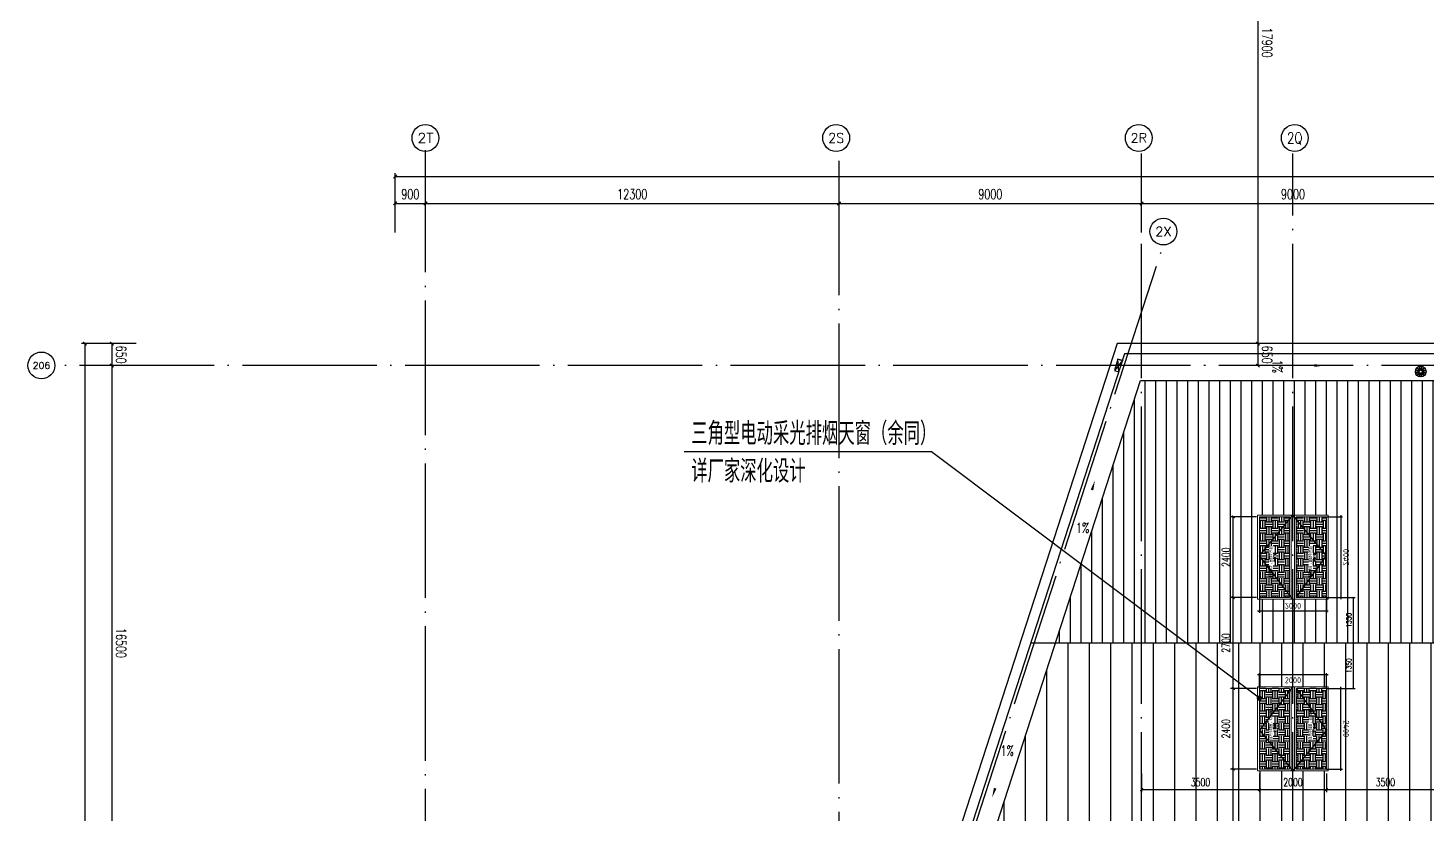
# Model space of a CAD drawing. Extents: x -1313754 to 847533, y 489853 to 941203.
# Drawn here: x 203025 to 244633, y 709235 to 732606 of the extents above; entities that cross this region are included whole.
import ezdxf
from ezdxf.enums import TextEntityAlignment as Align

# ---------------------------------------------------------------- set-up
doc = ezdxf.new("R2010")
doc.units = 0
doc.header["$LTSCALE"] = 1000
doc.header["$MEASUREMENT"] = 0
doc.linetypes.add('DOTE', pattern=[2.42, 2, -0.2, 0.02, -0.2])
doc.linetypes.add('HIDDEN', pattern=[9.525, 6.35, -3.175])
doc.layers.get('Defpoints').update_dxf_attribs({"color": 210})
for name, color, linetype in [('A-AXIS-D', 1, 'Continuous'), ('A-AXIS-DOTE', 14, 'DOTE'), ('A-AXIS-DP', 126, 'Continuous'), ('A-AXIS-SYMB', 3, 'Continuous'), ('A-HATCH-2', 251, 'Continuous'), ('A-LIN-V', 9, 'Continuous'), ('A-SFCE', 30, 'Continuous'), ('A-WINDOW', 140, 'Continuous'), ('AS-WALL', 40, 'Continuous'), ('PUB_TEXT', 7, 'Continuous'), ('SPACE', 7, 'Continuous'), ('SPACE_HATCH', 8, 'Continuous'), ('参考线', 8, 'Continuous'), ('外框', 1, 'HIDDEN'), ('虹吸溢流', 3, 'Continuous'), ('虹吸雨水斗', 6, 'Continuous'), ('虹吸雨水标注XT', 7, 'Continuous')]:
    doc.layers.add(name, color=color, linetype=linetype)
doc.layers.add('A-加建区域', color=47, linetype='Continuous', plot=False)
doc.layers.add('成型线', color=3, linetype='Continuous', lineweight=18)
doc.styles.add('_TCH_AXIS', font='COMPLEX', dxfattribs={"bigfont": 'GBCBIG'})
doc.styles.add('_TCH_DIM', font='SIMPLEX', dxfattribs={"bigfont": 'GBCBIG'})
doc.styles.add('_TCH_DIM_T3', font='SIMPLEX', dxfattribs={"width": 0.705882, "bigfont": 'GBCBIG'})
doc.styles.add('_TCH_SPACE', font='SIMPLEX', dxfattribs={"height": 5, "bigfont": 'GBCBIG'})
doc.styles.get("Standard").update_dxf_attribs({"font": 'gbenor.shx', "bigfont": 'gbcbig.shx'})
doc.dimstyles.new('_TCH_ARCH&&100', dxfattribs={"dimtxt": 297.5, "dimasz": 100, "dimexe": 100, "dimexo": 100, "dimgap": 126.25, "dimtad": 1, "dimdec": 0, "dimzin": 0, "dimdsep": 46, "dimtxsty": '_TCH_DIM_T3', "dimblk": 'ARCHTICK', "dimcen": 0.09, "dimclrt": 7, "dimazin": 2, "dimtfac": 1, "dimtdec": 0, "dimtix": 1, "dimtmove": 2, "dimatfit": 3, "dimfxl": 0, "dimtolj": 1, "dimtzin": 0, "dimarcsym": 0})
doc.dimstyles.new('_TCH_ARCH&&50', dxfattribs={"dimtxt": 148.75, "dimasz": 50, "dimexe": 50, "dimexo": 50, "dimgap": 63.125, "dimtad": 1, "dimdec": 0, "dimzin": 0, "dimdsep": 46, "dimtxsty": '_TCH_DIM_T3', "dimblk": 'ARCHTICK', "dimcen": 0.09, "dimclrt": 7, "dimazin": 2, "dimtfac": 1, "dimtdec": 0, "dimtix": 1, "dimtmove": 2, "dimatfit": 3, "dimfxl": 0, "dimtolj": 1, "dimtzin": 0, "dimarcsym": 0})
doc.dimstyles.new('_TCH_ARCH&&80', dxfattribs={"dimtxt": 238, "dimasz": 80, "dimexe": 80, "dimexo": 80, "dimgap": 101, "dimtad": 1, "dimdec": 0, "dimzin": 0, "dimdsep": 46, "dimtxsty": '_TCH_DIM_T3', "dimblk": 'ARCHTICK', "dimcen": 0.09, "dimclrt": 7, "dimazin": 2, "dimtfac": 1, "dimtdec": 0, "dimtix": 1, "dimtmove": 2, "dimatfit": 3, "dimfxl": 0, "dimtolj": 1, "dimtzin": 0, "dimarcsym": 0})
pattern_1 = [(0, (0, 0), (187.5, 187.5), [187.5, -187.5]), (0, (0, 70.31), (187.5, 187.5), [187.5, -187.5]), (0, (0, 140.62), (187.5, 187.5), [187.5, -187.5]), (90, (23.44, 164.06), (-187.5, 187.5), [187.5, -187.5]), (90, (93.75, 164.06), (-187.5, 187.5), [187.5, -187.5]), (90, (164.06, 164.06), (-187.5, 187.5), [187.5, -187.5])]

# ---------------------------------------------------------------- blocks, each defined once
blk = doc.blocks.new('rrrrrrrrrrrrrrrrrrrrr')
at = {"layer": 'A-HATCH-2'}
h = blk.add_hatch(dxfattribs=at)
h.set_pattern_fill('ANSI31', color=256, scale=200, angle=45)
h.set_pattern_definition([(90, (-494320.1, 120240.46), (-317.5, 2e-14), [])])
h.paths.add_polyline_path([(-266220, 714320), (-133684.3, 714320), (-128454.2, 714320), (-128454.2, 722120), (-263984.6, 722120), (-266514.8, 714320), (-262540, 714320)])
h = blk.add_hatch(dxfattribs=at)
h.set_pattern_fill('ANSI31', color=256, scale=400, angle=45)
h.set_pattern_definition([(90, (-500100, 0), (-635, 0), [])])
h.paths.add_polyline_path([(-266220, 714320), (-133684.3, 714320), (-128454.2, 714320), (-128454.2, 706520), (-269045, 706520), (-266514.8, 714320), (-262540, 714320)])
at = {"layer": 'A-LIN-V'}
blk.add_lwpolyline([(-128454.2, 706520), (-269045, 706520), (-263984.6, 722120), (-128454.2, 722120)], dxfattribs=at)
at = {"layer": 'A-SFCE'}
for points in [[(-285554.2, 654570), (-286154.2, 654570), (-286154.2, 639420), (-128154.2, 639420), (-128154.2, 639420), (-128154.2, 723220), (-264679.1, 723220), (-286154.2, 657017.5), (-286154.2, 656070)], [(-285854.2, 654270), (-285854.2, 639720), (-128454.2, 639720), (-128454.2, 722920), (-264461, 722920), (-285854.2, 656970), (-285854.2, 656370)], [(-267250.7, 714320), (-128454.2, 714320)]]:
    blk.add_lwpolyline(points, dxfattribs=at)
blk = doc.blocks.new('_ArchTick')
at = {"color": 0, "linetype": 'ByBlock', "const_width": 0.4}
blk.add_lwpolyline([(-0.5, -0.5), (0.5, 0.5)], dxfattribs=at)
blk = doc.blocks.new('44')
at = {"layer": 'A-AXIS-DP', "color": 1}
for p, q in [((280302, 745270), (280302, 747370)), ((277446, 744900), (279946, 744900))]:
    blk.add_line(p, q, dxfattribs=at)
for p, xscale, yscale, zscale, rotation in [((280302, 747320), -50.00000000000003, 50.00000000000003, 50.00000000000001, 270), ((280302, 745320), -50.00000000000001, 50.00000000000001, 50.00000000000001, 90), ((279896, 744900), -50, 50, 50, 180)]:
    blk.add_blockref('_ArchTick', p, dxfattribs=dict(at, xscale=xscale, yscale=yscale, zscale=zscale, rotation=rotation))
at = {"layer": 'A-AXIS-DP', "color": 1, "xscale": -50, "yscale": 50, "zscale": 50}
blk.add_blockref('_ArchTick', (277496, 744900), dxfattribs=at)
at = {"layer": 'A-AXIS-DP', "color": 1, "insert": (278696, 744737), "char_height": 175, "attachment_point": 5, "rotation": 180}
blk.add_mtext('\\A1;2400', dxfattribs=at)
blk.add_wipeout([(277446, 745270), (279946, 745270), (279946, 747370), (277446, 747370)]).dxf.layer = '参考线'
at = {"layer": 'SPACE_HATCH'}
h = blk.add_hatch(dxfattribs=at)
h.set_pattern_fill('土壤', color=1, scale=50, style=0)
h.set_pattern_definition(pattern_1)
h.paths.add_polyline_path([(277496, 746420), (279896, 746420), (279896, 747320), (277496, 747320)])
h.paths.add_polyline_path([(278352, 746904), (279057, 746904), (279057, 747034), (278352, 747034)])
h.paths.add_polyline_path([(278591, 746811), (278817, 746811), (278817, 746895), (278591, 746895)])
h = blk.add_hatch(dxfattribs=at)
h.set_pattern_fill('土壤', color=1, scale=50, style=0)
h.set_pattern_definition(pattern_1)
h.paths.add_polyline_path([(277496, 746220), (279896, 746220), (279896, 745320), (277496, 745320)])
h.paths.add_polyline_path([(278352, 745724), (279057, 745724), (279057, 745854), (278352, 745854)])
h.paths.add_polyline_path([(278591, 745631), (278817, 745631), (278817, 745715), (278591, 745715)])
at = {"layer": 'A-AXIS-DP', "color": 1}
for p, q in [((279906, 747320), (280352, 747320)), ((277496, 745320), (277496, 744850)), ((279896, 745320), (279896, 744850)), ((279906, 745320), (280352, 745320))]:
    blk.add_line(p, q, dxfattribs=at)
at = {"layer": '外框'}
for points in [[(279946, 746320), (278658, 747320), (277446, 746320)], [(279896, 746220), (278658, 745320), (277446, 746320)]]:
    blk.add_lwpolyline(points, dxfattribs=at)
at = {"layer": '成型线'}
for p, q in [((279946, 745270), (279946, 747370)), ((277446, 746370), (279946, 746370)), ((277446, 746270), (279946, 746270)), ((277496, 746420), (279896, 746420)), ((277496, 746220), (279896, 746220))]:
    blk.add_line(p, q, dxfattribs=at)
for points in [[(279946, 745270), (277446, 745270), (277446, 747370), (279946, 747370)], [(277496, 746420), (277496, 747320), (279896, 747320), (279896, 746420)], [(279896, 746220), (279896, 745320), (277496, 745320), (277496, 746220)]]:
    blk.add_lwpolyline(points, dxfattribs=at)
at = {"layer": 'A-AXIS-DP', "color": 1, "insert": (280139, 746320), "char_height": 175, "attachment_point": 5, "rotation": 270}
blk.add_mtext('\\A1;2000', dxfattribs=at)
at = {"layer": 'SPACE', "color": 1, "style": '_TCH_SPACE'}
for p in [(278365, 746930), (278365, 745750)]:
    blk.add_text('自然排烟窗，有效面积', height=96.5, dxfattribs=at).set_placement(p)
at = {"layer": 'SPACE', "color": 1, "style": '_TCH_SPACE', "width": 0.705882}
for s, height, p in [('2.16m', 59.5, (278600, 746828)), ('2', 29.8, (278792, 746863)), ('2.16m', 59.5, (278600, 745648)), ('2', 29.8, (278792, 745683))]:
    blk.add_text(s, height=height, dxfattribs=at).set_placement(p)
blk = doc.blocks.new('*D2266')
at = {"layer": 'A-WINDOW', "color": 0, "lineweight": -2}
for p, q in [((296446, 826270), (296446, 825470)), ((297796, 826270), (297796, 825470)), ((296446, 825520), (297796, 825520))]:
    blk.add_line(p, q, dxfattribs=at)
at = {"layer": 'Defpoints', "color": 0}
for p in [(296446, 826320), (297796, 826320), (297796, 825520)]:
    blk.add_point(p, dxfattribs=at)
at = {"layer": 'A-WINDOW', "color": 0, "lineweight": -2, "xscale": 50, "yscale": 50, "zscale": 50, "rotation": 180}
blk.add_blockref('_ArchTick', (296446, 825520), dxfattribs=at)
at = {"layer": 'A-WINDOW', "color": 0, "lineweight": -2, "xscale": 50, "yscale": 50, "zscale": 50}
blk.add_blockref('_ArchTick', (297796, 825520), dxfattribs=at)
at = {"layer": 'A-WINDOW', "color": 7, "insert": (297121, 825657), "char_height": 148.8, "attachment_point": 5, "style": '_TCH_DIM_T3'}
blk.add_mtext('\\A1;1350', dxfattribs=at)
blk = doc.blocks.new('*D2267')
at = {"layer": 'A-WINDOW', "color": 0, "lineweight": -2}
for p, q in [((297796, 826270), (297796, 825470)), ((299146, 826270), (299146, 825470)), ((297796, 825520), (299146, 825520))]:
    blk.add_line(p, q, dxfattribs=at)
at = {"layer": 'Defpoints', "color": 0}
for p in [(297796, 826320), (299146, 826320), (299146, 825520)]:
    blk.add_point(p, dxfattribs=at)
at = {"layer": 'A-WINDOW', "color": 0, "lineweight": -2, "xscale": 50, "yscale": 50, "zscale": 50, "rotation": 180}
blk.add_blockref('_ArchTick', (297796, 825520), dxfattribs=at)
at = {"layer": 'A-WINDOW', "color": 0, "lineweight": -2, "xscale": 50, "yscale": 50, "zscale": 50}
blk.add_blockref('_ArchTick', (299146, 825520), dxfattribs=at)
at = {"layer": 'A-WINDOW', "color": 7, "insert": (298471, 825657), "char_height": 148.8, "attachment_point": 5, "style": '_TCH_DIM_T3'}
blk.add_mtext('\\A1;1350', dxfattribs=at)
blk = doc.blocks.new('*D2092')
at = {"layer": 'A-AXIS-DP', "color": 0, "lineweight": -2}
for p, q in [((236146, 710440), (236146, 709880)), ((239646, 710440), (239646, 709880)), ((236146, 709960), (239646, 709960))]:
    blk.add_line(p, q, dxfattribs=at)
at = {"layer": 'Defpoints', "color": 0}
for p in [(236146, 710520), (239646, 710520), (239646, 709960)]:
    blk.add_point(p, dxfattribs=at)
at = {"layer": 'A-AXIS-DP', "color": 0, "lineweight": -2, "xscale": 80, "yscale": 80, "zscale": 80, "rotation": 180}
blk.add_blockref('_ArchTick', (236146, 709960), dxfattribs=at)
at = {"layer": 'A-AXIS-DP', "color": 0, "lineweight": -2, "xscale": 80, "yscale": 80, "zscale": 80}
blk.add_blockref('_ArchTick', (239646, 709960), dxfattribs=at)
at = {"layer": 'A-AXIS-DP', "color": 7, "insert": (237896, 710180), "char_height": 238, "attachment_point": 5, "style": '_TCH_DIM_T3'}
blk.add_mtext('\\A1;3500', dxfattribs=at)
blk = doc.blocks.new('*D2093')
at = {"layer": 'A-AXIS-DP', "color": 0, "lineweight": -2}
for p, q in [((239646, 710440), (239646, 709880)), ((241646, 710440), (241646, 709880)), ((239646, 709960), (241646, 709960))]:
    blk.add_line(p, q, dxfattribs=at)
at = {"layer": 'Defpoints', "color": 0}
for p in [(239646, 710520), (241646, 710520), (241646, 709960)]:
    blk.add_point(p, dxfattribs=at)
at = {"layer": 'A-AXIS-DP', "color": 0, "lineweight": -2, "xscale": 80, "yscale": 80, "zscale": 80, "rotation": 180}
blk.add_blockref('_ArchTick', (239646, 709960), dxfattribs=at)
at = {"layer": 'A-AXIS-DP', "color": 0, "lineweight": -2, "xscale": 80, "yscale": 80, "zscale": 80}
blk.add_blockref('_ArchTick', (241646, 709960), dxfattribs=at)
at = {"layer": 'A-AXIS-DP', "color": 7, "insert": (240646, 710180), "char_height": 238, "attachment_point": 5, "style": '_TCH_DIM_T3'}
blk.add_mtext('\\A1;2000', dxfattribs=at)
blk = doc.blocks.new('*D2094')
at = {"layer": 'A-AXIS-DP', "color": 0, "lineweight": -2}
for p, q in [((241646, 710440), (241646, 709880)), ((245146, 710440), (245146, 709880)), ((241646, 709960), (245146, 709960))]:
    blk.add_line(p, q, dxfattribs=at)
at = {"layer": 'Defpoints', "color": 0}
for p in [(241646, 710520), (245146, 710520), (245146, 709960)]:
    blk.add_point(p, dxfattribs=at)
at = {"layer": 'A-AXIS-DP', "color": 0, "lineweight": -2, "xscale": 80, "yscale": 80, "zscale": 80, "rotation": 180}
blk.add_blockref('_ArchTick', (241646, 709960), dxfattribs=at)
at = {"layer": 'A-AXIS-DP', "color": 0, "lineweight": -2, "xscale": 80, "yscale": 80, "zscale": 80}
blk.add_blockref('_ArchTick', (245146, 709960), dxfattribs=at)
at = {"layer": 'A-AXIS-DP', "color": 7, "insert": (243396, 710180), "char_height": 238, "attachment_point": 5, "style": '_TCH_DIM_T3'}
blk.add_mtext('\\A1;3500', dxfattribs=at)
blk = doc.blocks.new('*D2143')
at = {"layer": 'A-AXIS-DP', "color": 0, "lineweight": -2}
for p, q in [((239566, 718070), (238792, 718070)), ((238872, 715670), (238872, 718070)), ((239566, 715670), (238792, 715670))]:
    blk.add_line(p, q, dxfattribs=at)
at = {"layer": 'Defpoints', "color": 0}
for p in [(238872, 718070), (239646, 718070), (239646, 715670)]:
    blk.add_point(p, dxfattribs=at)
at = {"layer": 'A-AXIS-DP', "color": 0, "lineweight": -2, "xscale": 80, "yscale": 80, "zscale": 80}
for p, rotation in [((238872, 718070), 90), ((238872, 715670), 270)]:
    blk.add_blockref('_ArchTick', p, dxfattribs=dict(at, rotation=rotation))
at = {"layer": 'A-AXIS-DP', "color": 7, "insert": (238652, 716870), "char_height": 238, "attachment_point": 5, "rotation": 90, "style": '_TCH_DIM_T3'}
blk.add_mtext('\\A1;2400', dxfattribs=at)
blk = doc.blocks.new('*D2144')
at = {"layer": 'A-AXIS-DP', "color": 0, "lineweight": -2}
for p, q in [((239566, 715670), (238792, 715670)), ((238872, 712970), (238872, 715670)), ((239566, 712970), (238792, 712970))]:
    blk.add_line(p, q, dxfattribs=at)
at = {"layer": 'Defpoints', "color": 0}
for p in [(238872, 715670), (239646, 715670), (239646, 712970)]:
    blk.add_point(p, dxfattribs=at)
at = {"layer": 'A-AXIS-DP', "color": 0, "lineweight": -2, "xscale": 80, "yscale": 80, "zscale": 80}
for p, rotation in [((238872, 715670), 90), ((238872, 712970), 270)]:
    blk.add_blockref('_ArchTick', p, dxfattribs=dict(at, rotation=rotation))
at = {"layer": 'A-AXIS-DP', "color": 7, "insert": (238652, 714320), "char_height": 238, "attachment_point": 5, "rotation": 90, "style": '_TCH_DIM_T3'}
blk.add_mtext('\\A1;2700', dxfattribs=at)
blk = doc.blocks.new('*D2145')
at = {"layer": 'A-AXIS-DP', "color": 0, "lineweight": -2}
for p, q in [((239566, 712970), (238792, 712970)), ((238872, 710570), (238872, 712970)), ((239566, 710570), (238792, 710570))]:
    blk.add_line(p, q, dxfattribs=at)
at = {"layer": 'Defpoints', "color": 0}
for p in [(238872, 712970), (239646, 712970), (239646, 710570)]:
    blk.add_point(p, dxfattribs=at)
at = {"layer": 'A-AXIS-DP', "color": 0, "lineweight": -2, "xscale": 80, "yscale": 80, "zscale": 80}
for p, rotation in [((238872, 712970), 90), ((238872, 710570), 270)]:
    blk.add_blockref('_ArchTick', p, dxfattribs=dict(at, rotation=rotation))
at = {"layer": 'A-AXIS-DP', "color": 7, "insert": (238652, 711770), "char_height": 238, "attachment_point": 5, "rotation": 90, "style": '_TCH_DIM_T3'}
blk.add_mtext('\\A1;2400', dxfattribs=at)
blk = doc.blocks.new('*D2146')
at = {"layer": 'A-AXIS-DP', "color": 0, "lineweight": -2}
for p, q in [((239566, 710570), (238792, 710570)), ((238872, 706070), (238872, 710570)), ((239566, 706070), (238792, 706070))]:
    blk.add_line(p, q, dxfattribs=at)
at = {"layer": 'Defpoints', "color": 0}
for p in [(238872, 710570), (239646, 710570), (239646, 706070)]:
    blk.add_point(p, dxfattribs=at)
at = {"layer": 'A-AXIS-DP', "color": 0, "lineweight": -2, "xscale": 80, "yscale": 80, "zscale": 80}
for p, rotation in [((238872, 710570), 90), ((238872, 706070), 270)]:
    blk.add_blockref('_ArchTick', p, dxfattribs=dict(at, rotation=rotation))
at = {"layer": 'A-AXIS-DP', "color": 7, "insert": (238652, 708320), "char_height": 238, "attachment_point": 5, "rotation": 90, "style": '_TCH_DIM_T3'}
blk.add_mtext('\\A1;4500', dxfattribs=at)
blk = doc.blocks.new('*D1233')
at = {"layer": 'A-AXIS-D', "color": 0, "lineweight": -2}
for p, q in [((-73024, -82250), (-73846, -82250)), ((-73746, -82250), (-73746, -98750)), ((-73024, -98750), (-73846, -98750))]:
    blk.add_line(p, q, dxfattribs=at)
at = {"layer": 'Defpoints', "color": 0}
for p in [(-72924, -82250), (-73746, -98750), (-72924, -98750)]:
    blk.add_point(p, dxfattribs=at)
at = {"layer": 'A-AXIS-D', "color": 0, "lineweight": -2, "xscale": 100, "yscale": 100, "zscale": 100}
for p, rotation in [((-73746, -82250), 90), ((-73746, -98750), 270)]:
    blk.add_blockref('_ArchTick', p, dxfattribs=dict(at, rotation=rotation))
at = {"layer": 'A-AXIS-D', "color": 7, "insert": (-73471, -90500), "char_height": 297.5, "attachment_point": 5, "rotation": 270, "style": '_TCH_DIM_T3'}
blk.add_mtext('\\A1;16500', dxfattribs=at)
blk = doc.blocks.new('*D1234')
at = {"layer": 'A-AXIS-D', "color": 0, "lineweight": -2}
for p, q in [((-73024, -81600), (-73846, -81600)), ((-73746, -81600), (-73746, -82250)), ((-73024, -82250), (-73846, -82250))]:
    blk.add_line(p, q, dxfattribs=at)
at = {"layer": 'Defpoints', "color": 0}
for p in [(-72924, -81600), (-73746, -82250), (-72924, -82250)]:
    blk.add_point(p, dxfattribs=at)
at = {"layer": 'A-AXIS-D', "color": 0, "lineweight": -2, "xscale": 100, "yscale": 100, "zscale": 100}
for p, rotation in [((-73746, -81600), 90), ((-73746, -82250), 270)]:
    blk.add_blockref('_ArchTick', p, dxfattribs=dict(at, rotation=rotation))
at = {"layer": 'A-AXIS-D', "color": 7, "insert": (-73471, -81925), "char_height": 297.5, "attachment_point": 5, "rotation": 270, "style": '_TCH_DIM_T3'}
blk.add_mtext('\\A1;650', dxfattribs=at)
blk = doc.blocks.new('*D1235')
at = {"layer": 'A-AXIS-D', "color": 0, "lineweight": -2}
for p, q in [((-38704, -81600), (-39762, -81600)), ((-39662, -81600), (-39662, -82250)), ((-38704, -82250), (-39762, -82250))]:
    blk.add_line(p, q, dxfattribs=at)
at = {"layer": 'Defpoints', "color": 0}
for p in [(-38604, -81600), (-39662, -82250), (-38604, -82250)]:
    blk.add_point(p, dxfattribs=at)
at = {"layer": 'A-AXIS-D', "color": 0, "lineweight": -2, "xscale": 100, "yscale": 100, "zscale": 100}
for p, rotation in [((-39662, -81600), 90), ((-39662, -82250), 270)]:
    blk.add_blockref('_ArchTick', p, dxfattribs=dict(at, rotation=rotation))
at = {"layer": 'A-AXIS-D', "color": 7, "insert": (-39387, -81925), "char_height": 297.5, "attachment_point": 5, "rotation": 270, "style": '_TCH_DIM_T3'}
blk.add_mtext('\\A1;650', dxfattribs=at)
blk = doc.blocks.new('*D1236')
at = {"layer": 'A-AXIS-D', "color": 0, "lineweight": -2}
for p, q in [((-38704, -63700), (-39762, -63700)), ((-39662, -63700), (-39662, -81600)), ((-38704, -81600), (-39762, -81600))]:
    blk.add_line(p, q, dxfattribs=at)
at = {"layer": 'Defpoints', "color": 0}
for p in [(-38604, -63700), (-39662, -81600), (-38604, -81600)]:
    blk.add_point(p, dxfattribs=at)
at = {"layer": 'A-AXIS-D', "color": 0, "lineweight": -2, "xscale": 100, "yscale": 100, "zscale": 100}
for p, rotation in [((-39662, -63700), 90), ((-39662, -81600), 270)]:
    blk.add_blockref('_ArchTick', p, dxfattribs=dict(at, rotation=rotation))
at = {"layer": 'A-AXIS-D', "color": 7, "insert": (-39387, -72650), "char_height": 297.5, "attachment_point": 5, "rotation": 270, "style": '_TCH_DIM_T3'}
blk.add_mtext('\\A1;17900', dxfattribs=at)
blk = doc.blocks.new('*D1385')
at = {"layer": 'A-AXIS-D', "color": 0, "lineweight": -2}
for p, q in [((-65318, -78290), (-65318, -77330)), ((-64418, -78290), (-64418, -77330)), ((-65318, -77430), (-64418, -77430))]:
    blk.add_line(p, q, dxfattribs=at)
at = {"layer": 'Defpoints', "color": 0}
for p in [(-64418, -77430), (-65318, -78390), (-64418, -78390)]:
    blk.add_point(p, dxfattribs=at)
at = {"layer": 'A-AXIS-D', "color": 0, "lineweight": -2, "xscale": 100, "yscale": 100, "zscale": 100, "rotation": 180}
blk.add_blockref('_ArchTick', (-65318, -77430), dxfattribs=at)
at = {"layer": 'A-AXIS-D', "color": 0, "lineweight": -2, "xscale": 100, "yscale": 100, "zscale": 100}
blk.add_blockref('_ArchTick', (-64418, -77430), dxfattribs=at)
at = {"layer": 'A-AXIS-D', "color": 7, "insert": (-64868, -77155), "char_height": 297.5, "attachment_point": 5, "style": '_TCH_DIM_T3'}
blk.add_mtext('\\A1;900', dxfattribs=at)
blk = doc.blocks.new('*D1386')
at = {"layer": 'A-AXIS-D', "color": 0, "lineweight": -2}
for p, q in [((-64418, -78290), (-64418, -77330)), ((-52118, -78290), (-52118, -77330)), ((-64418, -77430), (-52118, -77430))]:
    blk.add_line(p, q, dxfattribs=at)
at = {"layer": 'Defpoints', "color": 0}
for p in [(-52118, -77430), (-64418, -78390), (-52118, -78390)]:
    blk.add_point(p, dxfattribs=at)
at = {"layer": 'A-AXIS-D', "color": 0, "lineweight": -2, "xscale": 100, "yscale": 100, "zscale": 100, "rotation": 180}
blk.add_blockref('_ArchTick', (-64418, -77430), dxfattribs=at)
at = {"layer": 'A-AXIS-D', "color": 0, "lineweight": -2, "xscale": 100, "yscale": 100, "zscale": 100}
blk.add_blockref('_ArchTick', (-52118, -77430), dxfattribs=at)
at = {"layer": 'A-AXIS-D', "color": 7, "insert": (-58268, -77155), "char_height": 297.5, "attachment_point": 5, "style": '_TCH_DIM_T3'}
blk.add_mtext('\\A1;12300', dxfattribs=at)
blk = doc.blocks.new('*D1387')
at = {"layer": 'A-AXIS-D', "color": 0, "lineweight": -2}
for p, q in [((-52118, -78290), (-52118, -77330)), ((-43118, -78290), (-43118, -77330)), ((-52118, -77430), (-43118, -77430))]:
    blk.add_line(p, q, dxfattribs=at)
at = {"layer": 'Defpoints', "color": 0}
for p in [(-43118, -77430), (-52118, -78390), (-43118, -78390)]:
    blk.add_point(p, dxfattribs=at)
at = {"layer": 'A-AXIS-D', "color": 0, "lineweight": -2, "xscale": 100, "yscale": 100, "zscale": 100, "rotation": 180}
blk.add_blockref('_ArchTick', (-52118, -77430), dxfattribs=at)
at = {"layer": 'A-AXIS-D', "color": 0, "lineweight": -2, "xscale": 100, "yscale": 100, "zscale": 100}
blk.add_blockref('_ArchTick', (-43118, -77430), dxfattribs=at)
at = {"layer": 'A-AXIS-D', "color": 7, "insert": (-47618, -77155), "char_height": 297.5, "attachment_point": 5, "style": '_TCH_DIM_T3'}
blk.add_mtext('\\A1;9000', dxfattribs=at)
blk = doc.blocks.new('*D1388')
at = {"layer": 'A-AXIS-D', "color": 0, "lineweight": -2}
for p, q in [((-43118, -78290), (-43118, -77330)), ((-34118, -78290), (-34118, -77330)), ((-43118, -77430), (-34118, -77430))]:
    blk.add_line(p, q, dxfattribs=at)
at = {"layer": 'Defpoints', "color": 0}
for p in [(-34118, -77430), (-43118, -78390), (-34118, -78390)]:
    blk.add_point(p, dxfattribs=at)
at = {"layer": 'A-AXIS-D', "color": 0, "lineweight": -2, "xscale": 100, "yscale": 100, "zscale": 100, "rotation": 180}
blk.add_blockref('_ArchTick', (-43118, -77430), dxfattribs=at)
at = {"layer": 'A-AXIS-D', "color": 0, "lineweight": -2, "xscale": 100, "yscale": 100, "zscale": 100}
blk.add_blockref('_ArchTick', (-34118, -77430), dxfattribs=at)
at = {"layer": 'A-AXIS-D', "color": 7, "insert": (-38618, -77155), "char_height": 297.5, "attachment_point": 5, "style": '_TCH_DIM_T3'}
blk.add_mtext('\\A1;9000', dxfattribs=at)
blk = doc.blocks.new('*D1404')
at = {"layer": 'A-AXIS-D', "color": 0, "lineweight": -2}
for p, q in [((-65318, -78190), (-65318, -76530)), ((92682, -78190), (92682, -76530)), ((-65318, -76630), (92682, -76630))]:
    blk.add_line(p, q, dxfattribs=at)
at = {"layer": 'Defpoints', "color": 0}
for p in [(92682, -76630), (-65318, -78290), (92682, -78290)]:
    blk.add_point(p, dxfattribs=at)
at = {"layer": 'A-AXIS-D', "color": 0, "lineweight": -2, "xscale": 100, "yscale": 100, "zscale": 100, "rotation": 180}
blk.add_blockref('_ArchTick', (-65318, -76630), dxfattribs=at)
at = {"layer": 'A-AXIS-D', "color": 0, "lineweight": -2, "xscale": 100, "yscale": 100, "zscale": 100}
blk.add_blockref('_ArchTick', (92682, -76630), dxfattribs=at)
at = {"layer": 'A-AXIS-D', "color": 7, "insert": (13682, -76355), "char_height": 297.5, "attachment_point": 5, "style": '_TCH_DIM_T3'}
blk.add_mtext('\\A1;158000', dxfattribs=at)
blk = doc.blocks.new('*D1407')
at = {"layer": 'A-AXIS-D', "color": 0, "lineweight": -2}
for p, q in [((-73124, -81600), (-74646, -81600)), ((-74546, -81600), (-74546, -165400)), ((-73124, -165400), (-74646, -165400))]:
    blk.add_line(p, q, dxfattribs=at)
at = {"layer": 'Defpoints', "color": 0}
for p in [(-73024, -81600), (-74546, -165400), (-73024, -165400)]:
    blk.add_point(p, dxfattribs=at)
at = {"layer": 'A-AXIS-D', "color": 0, "lineweight": -2, "xscale": 100, "yscale": 100, "zscale": 100}
for p, rotation in [((-74546, -81600), 90), ((-74546, -165400), 270)]:
    blk.add_blockref('_ArchTick', p, dxfattribs=dict(at, rotation=rotation))
at = {"layer": 'A-AXIS-D', "color": 7, "insert": (-74271, -123500), "char_height": 297.5, "attachment_point": 5, "rotation": 270, "style": '_TCH_DIM_T3'}
blk.add_mtext('\\A1;83800', dxfattribs=at)
blk = doc.blocks.new('“奔腾”虹吸雨水斗')
at = {"layer": '虹吸雨水斗', "lineweight": 25}
for p, q in [((946944, 86685), (947028, 86658)), ((947032, 86673), (946946, 86692)), ((946982, 86753), (947040, 86688)), ((947052, 86699), (946987, 86758)), ((947048, 86793), (947066, 86707)), ((947082, 86711), (947055, 86795)), ((947125, 86795), (947098, 86711)), ((947114, 86707), (947132, 86793)), ((947194, 86758), (947128, 86699)), ((947140, 86688), (947199, 86753)), ((947234, 86692), (947148, 86673)), ((947152, 86658), (947236, 86685)), ((947028, 86641), (946944, 86614)), ((946946, 86607), (947032, 86625)), ((947040, 86611), (946982, 86546)), ((946987, 86541), (947052, 86600)), ((947066, 86592), (947048, 86506)), ((947055, 86504), (947082, 86587)), ((947098, 86587), (947125, 86504)), ((947132, 86506), (947114, 86592)), ((947128, 86600), (947194, 86541)), ((947199, 86546), (947140, 86611)), ((947148, 86625), (947234, 86607)), ((947236, 86614), (947152, 86641))]:
    blk.add_line(p, q, dxfattribs=at)
for radius in [150, 47.6]:
    blk.add_circle((947090, 86649), radius, dxfattribs=at)
for centre, start, end in [((947025, 86649), 291.6382, 68.3675), ((947034, 86682), 261.6382, 38.3675), ((947057, 86706), 231.6382, 8.3675), ((947090, 86715), 201.6382, 338.3675), ((947123, 86706), 171.6382, 308.3675), ((947147, 86682), 141.6382, 278.3675), ((947155, 86649), 111.6382, 248.3675), ((947034, 86617), 321.6382, 98.3675), ((947057, 86593), 351.6382, 128.3675), ((947090, 86584), 21.6382, 158.3675), ((947123, 86593), 51.6382, 188.3675), ((947147, 86617), 81.6382, 218.3675)]:
    blk.add_arc(centre, 8.82, start, end, dxfattribs=at)
blk = doc.blocks.new('溢流口')
at = {"layer": '虹吸雨水标注XT'}
for p, q in [((-250, 98), (250, -98)), ((250, 98), (-250, -98)), ((250, -98), (250, 98))]:
    blk.add_line(p, q, dxfattribs=at)
blk.add_lwpolyline([(-250, 98), (250, 98), (250, -98), (-250, -98)], close=True, dxfattribs=at)
blk = doc.blocks.new('w4234233')
at = {"layer": 'A-AXIS-SYMB'}
for points in [[(355546, 826830, 0, 0, 0), (355546, 825680, 0, 80, 0), (355546, 825980, 0, 0, 0)], [(355546, 818810, 0, 0, 0), (355546, 819960, 0, 80, 0), (355546, 819660, 0, 0, 0)]]:
    blk.add_lwpolyline(points, format="xyseb", dxfattribs=at)
at = {"layer": 'PUB_TEXT', "style": '_TCH_DIM', "width": 0.705882}
for p in [(355376, 826935), (355376, 818407)]:
    blk.add_text('1%%%', height=297.5, dxfattribs=at).set_placement(p)
blk = doc.blocks.new('21321423')
at = {"layer": 'A-AXIS-SYMB'}
for points in [[(234394, 717995, 0, 0, 0), (234757, 719154, 0, 80, 0), (234668, 718868, 0, 0, 0)], [(232083, 710870, 0, 0, 0), (231696, 709719, 0, 80, 0), (231791, 710003, 0, 0, 0)]]:
    blk.add_lwpolyline(points, format="xyseb", dxfattribs=at)
at = {"layer": 'A-加建区域', "rotation": 270}
blk.add_blockref('w4234233', (-578374, 1078116), dxfattribs=at)
at = {"layer": '虹吸溢流', "ltscale": 200, "xscale": -0.7075471698100007, "yscale": 0.7075471698100007, "zscale": 0.70754716981, "rotation": 252.7177529666551}
blk.add_blockref('溢流口', (235456, 722570), dxfattribs=at)
at = {"layer": '虹吸雨水斗', "xscale": 1.061320754715, "yscale": 1.061320754715, "zscale": 1.061320754715}
blk.add_blockref('“奔腾”虹吸雨水斗', (-760721, 630427), dxfattribs=at)
at = {"layer": 'PUB_TEXT', "style": '_TCH_DIM', "width": 0.705882}
for p in [(234193, 717597), (231946, 710970)]:
    blk.add_text('1%%%', height=297.5, dxfattribs=at).set_placement(p)
blk = doc.blocks.new('eeee')
at = {"layer": 'A-LIN-V'}
blk.add_blockref('44', (16550, 81000), dxfattribs=at)
at = {"layer": 'A-LIN-V', "xscale": -0.9999999999999998}
blk.add_blockref('44', (579041.6, 81000), dxfattribs=at)
at = {"layer": 'A-WINDOW', "color": 1}
for p1, p2, picture, middle in [((296445.9, 826320), (297795.8, 826320), '*D2266', (297120.8, 825657.5)), ((297795.8, 826320), (299145.8, 826320), '*D2267', (298470.8, 825657.5))]:
    dim = blk.add_aligned_dim(p1=p1, p2=p2, distance=-800, dimstyle='_TCH_ARCH&&50', dxfattribs=at)
    dim.commit()
    dim.dimension.update_dxf_attribs({"geometry": picture, "text_midpoint": middle})
blk = doc.blocks.new('423432432222')
at = {"layer": 'A-WINDOW', "rotation": 90}
blk.add_blockref('eeee', (1193916, 416524), dxfattribs=at)
blk = doc.blocks.new('242343243')
at = {"layer": 'A-WINDOW'}
blk.add_blockref('423432432222', (-125950, 0), dxfattribs=at)
at = {"layer": 'A-AXIS-DP'}
for p1, p2, distance, picture, middle in [((239645.9, 715670), (239645.9, 718070), 774.3, '*D2143', (238651.6, 716870)), ((239645.9, 712970), (239645.9, 715670), 774.3, '*D2144', (238651.6, 714320)), ((239645.9, 710570), (239645.9, 712970), 774.3, '*D2145', (238651.6, 711770)), ((236145.8, 710520), (239645.9, 710520), -560, '*D2092', (237895.9, 710180)), ((239645.9, 706070), (239645.9, 710570), 774.3, '*D2146', (238651.6, 708320)), ((239645.9, 710520), (241645.9, 710520), -560, '*D2093', (240645.9, 710180)), ((241645.9, 710520), (245145.8, 710520), -560, '*D2094', (243395.9, 710180))]:
    dim = blk.add_aligned_dim(p1=p1, p2=p2, distance=distance, dimstyle='_TCH_ARCH&&80', dxfattribs=at)
    dim.commit()
    dim.dimension.update_dxf_attribs({"geometry": picture, "text_midpoint": middle})
blk = doc.blocks.new('dote')
at = {"layer": 'A-AXIS-D'}
for centre in [(-64417.8, -75483.9), (-52202.7, -75483.9), (-43202.7, -75483.9), (-38562.7, -75483.9), (-42470.2, -78266), (-75839, -82248.9)]:
    blk.add_circle(centre, 400, dxfattribs=at)
at = {"layer": 'A-AXIS-DOTE', "ltscale": 2}
for p, q in [((-64417.8, -171438.9), (-64417.8, -75850)), ((-52117.8, -264080), (-52117.8, -75950)), ((-43117.8, -169748.9), (-43117.8, -75950)), ((-38617.8, -169748.9), (-38617.8, -75950)), ((98696.4, -82250), (-75513.6, -82250))]:
    blk.add_line(p, q, dxfattribs=at)
blk.add_lwpolyline([(-66316.4, -152160.4), (-42470.2, -78666)], dxfattribs=at)
at = {"layer": 'PUB_TEXT', "style": '_TCH_AXIS'}
for s, height, p, p2 in [('2T', 288.12, (-64657.9, -75627.9), (-64177.7, -75627.9)), ('2S', 294.28, (-52440.9, -75631), (-51964.5, -75631)), ('2R', 270.86, (-43447.8, -75619.3), (-42957.6, -75619.3)), ('2X', 270.86, (-42715.3, -78401.4), (-42225.1, -78401.4)), ('206', 202.97, (-76100, -82350.4), (-75578, -82350.4))]:
    blk.add_text(s, height=height, dxfattribs=at).set_placement(p, p2, align=Align.FIT)
at = {"layer": 'PUB_TEXT', "style": '_TCH_AXIS', "width": 0.807692}
blk.add_text('2Q', height=327.87, dxfattribs=at).set_placement((-38789.7, -75647.8), (-38335.7, -75647.8), align=Align.FIT)
at = {"layer": 'A-AXIS-D'}
for base, p1, p2, picture, middle in [((-39661.9, -81600), (-38603.6, -63700), (-38603.6, -81600), '*D1236', (-39386.9, -72650)), ((-74546.2, -165400), (-73024, -81600), (-73024, -165400), '*D1407', (-74271.2, -123500)), ((-73746.2, -82250), (-72924, -81600), (-72924, -82250), '*D1234', (-73471.2, -81925)), ((-39661.9, -82250), (-38603.6, -81600), (-38603.6, -82250), '*D1235', (-39386.9, -81925)), ((-73746.2, -98750), (-72924, -82250), (-72924, -98750), '*D1233', (-73471.2, -90500))]:
    dim = blk.add_linear_dim(base=base, p1=p1, p2=p2, angle=270, dimstyle='_TCH_ARCH&&100', override={"dimgap": 0}, dxfattribs=at)
    dim.commit()
    dim.dimension.update_dxf_attribs({"geometry": picture, "text_midpoint": middle, "dimtype": 161, "text_rotation": 270})
for base, p1, p2, picture, middle in [((92682.2, -76630), (-65317.8, -78290), (92682.2, -78290), '*D1404', (13682.2, -76355)), ((-64417.8, -77430), (-65317.8, -78390), (-64417.8, -78390), '*D1385', (-64867.8, -77155)), ((-52117.8, -77430), (-64417.8, -78390), (-52117.8, -78390), '*D1386', (-58267.8, -77155)), ((-43117.8, -77430), (-52117.8, -78390), (-43117.8, -78390), '*D1387', (-47617.8, -77155)), ((-34117.8, -77430), (-43117.8, -78390), (-34117.8, -78390), '*D1388', (-38617.8, -77155))]:
    dim = blk.add_linear_dim(base=base, p1=p1, p2=p2, angle=0, dimstyle='_TCH_ARCH&&100', override={"dimgap": 0}, dxfattribs=at)
    dim.commit()
    dim.dimension.update_dxf_attribs({"geometry": picture, "text_midpoint": middle, "dimtype": 161})

msp = doc.modelspace()

# ---------------------------------------------------------------- block references
msp.add_blockref('rrrrrrrrrrrrrrrrrrrrr', (500100, 0))

# ---------------------------------------------------------------- next in the draw order: block references
at = {"layer": 'A-WINDOW'}
msp.add_blockref('242343243', (0, 0), dxfattribs=at)

# ---------------------------------------------------------------- next in the draw order: linework, layer by layer
at = {"layer": 'A-AXIS-SYMB'}
for p, q in [((229900, 720000), (222540, 720000)), ((239645.9, 712680), (229900, 720000))]:
    msp.add_line(p, q, dxfattribs=at)
at = {"layer": 'A-AXIS-SYMB', "const_width": 80}
msp.add_lwpolyline([(239677.9, 712656, 1), (239613.9, 712704, 1)], format="xyb", close=True, dxfattribs=at)

# ---------------------------------------------------------------- next in the draw order: block references
at = {"layer": 'AS-WALL'}
msp.add_blockref('dote', (279263.6, 804820), dxfattribs=at)
at = {"layer": '虹吸雨水斗', "linetype": 'Continuous'}
msp.add_blockref('21321423', (0, 0), dxfattribs=at)

# ---------------------------------------------------------------- next in the draw order: texts
at = {"layer": 'PUB_TEXT', "style": '_TCH_DIM'}
for s, height, p in [('三角型电动采光排烟天窗（余同）', 675.177, (222750, 720210)), ('详厂家深化设计', 675.18, (222750, 719090))]:
    msp.add_text(s, height=height, dxfattribs=at).set_placement(p)

doc.saveas('drawing.dxf')
